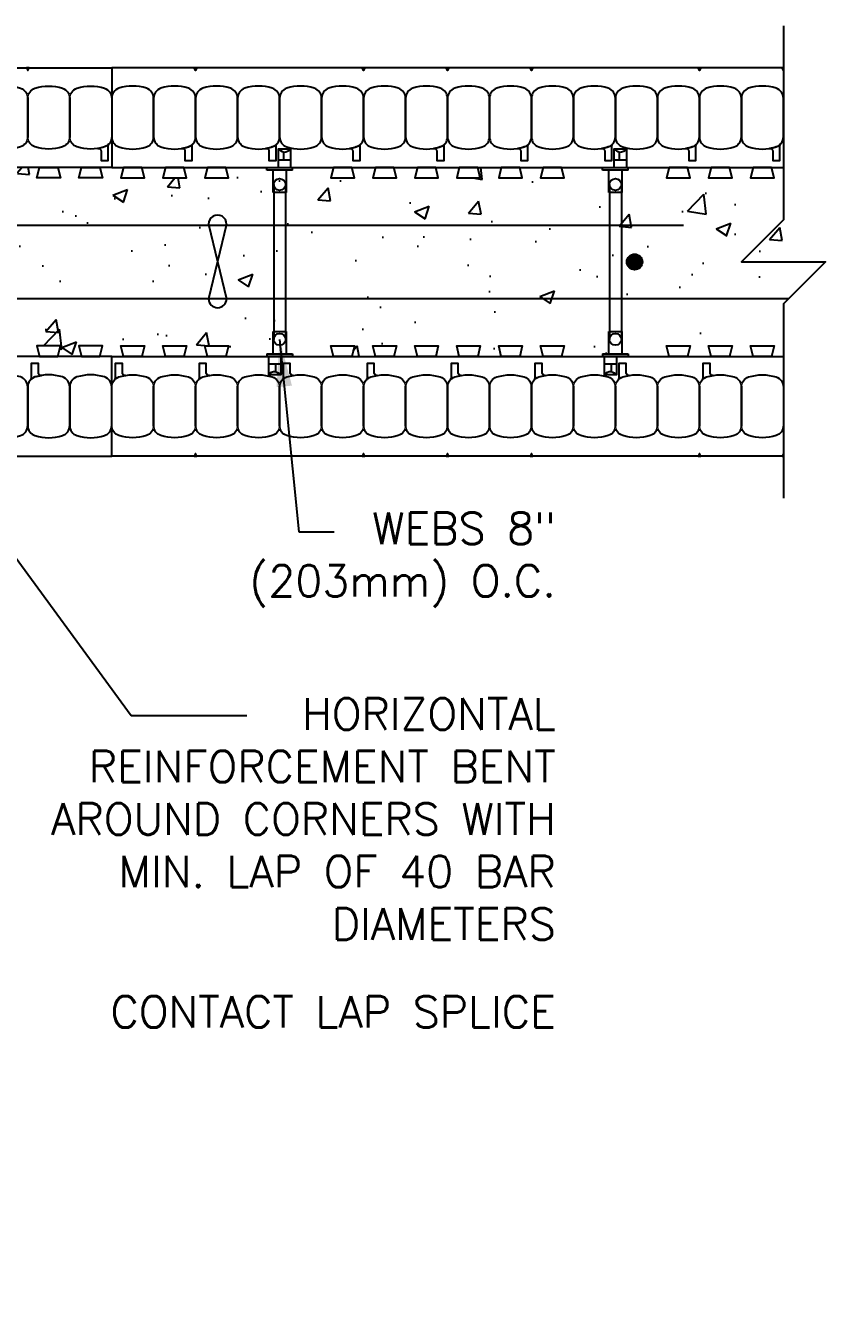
# Model space of a CAD drawing. Header units: inches. Extents: x 232.7 to 276, y 104.1 to 154.6.
# Drawn here: x 256.9 to 275.95, y 120.95 to 151.52 of the extents above; entities that cross this region are included whole.
import ezdxf

# ---------------------------------------------------------------- set-up
doc = ezdxf.new("R2010")
doc.units = ezdxf.units.IN
doc.header["$LTSCALE"] = 0.5
doc.header["$MEASUREMENT"] = 0
for name, color, linetype in [('HATCH', 12, 'Continuous'), ('line25', 2, 'Continuous'), ('LINE3', 3, 'Continuous'), ('LINE50', 5, 'Continuous'), ('LINE65', 3, 'Continuous'), ('LINE9', 9, 'Continuous'), ('TEXT', 4, 'Continuous')]:
    doc.layers.add(name, color=color, linetype=linetype)
doc.styles.add('DIM', font='romans.shx', dxfattribs={"width": 0.7})
doc.styles.add('ROMANS', font='romans.shx', dxfattribs={"height": 0.75})
doc.dimstyles.new('ext_12', dxfattribs={"dimscale": 12, "dimtxt": 0.09375, "dimasz": 0.09375, "dimexe": 0.09375, "dimexo": 0.0625, "dimgap": 0.0625, "dimtad": 1, "dimdec": 1, "dimzin": 2, "dimdsep": 46, "dimlunit": 4, "dimtxsty": 'DIM', "dimcen": 0.09, "dimdle": 0.09375, "dimclrt": 4, "dimadec": 0, "dimazin": 0, "dimtfac": 1, "dimtdec": 1, "dimtmove": 2, "dimatfit": 3, "dimfxl": 0, "dimfrac": 2, "dimtolj": 1, "dimtzin": 0, "dimarcsym": 0})

# ---------------------------------------------------------------- blocks, each defined once
blk = doc.blocks.new('WEB_4_CENTRE_TOP')
for p, q in [((3.688, 0.141), (0, 0.141)), ((3.688, -0.141), (0, -0.141))]:
    blk.add_line(p, q)
for centre in [(0, 0), (3.688, 0)]:
    blk.add_circle(centre, 0.141)
blk = doc.blocks.new('FSP')
for p, q in [((-0.156, 0.19, 0.274), (-0.156, -0.344, 0.274)), ((0.156, 0.19, 0.274), (-0.156, 0.19, 0.274)), ((0.156, -0.344, 0.274), (0.156, 0.19, 0.274)), ((0.305, -0.344, 0.274), (-0.305, -0.344, 0.274)), ((-0.305, -0.344, 0.274), (-0.305, -0.406, 0.274)), ((-0.305, -0.406, 0.274), (0.305, -0.406, 0.274)), ((0.305, -0.344, 0.274), (0.305, -0.406, 0.274))]:
    blk.add_line(p, q)
at = {"color": 12}
for p, q in [((-0.035, -0.587), (0.268, -0.587)), ((0.1, -0.587), (0.1, -0.762))]:
    blk.add_line(p, q, dxfattribs=at)
blk.add_lwpolyline([(-0.035, -0.406), (0.268, -0.406), (0.268, -0.837), (-0.035, -0.837)], close=True)
for centre, radius, start, end in [((0.723, -2.047), 1.428, 115.8466, 122.064), ((0.089, -1.011), 0.25, 44.3101, 87.3922)]:
    blk.add_arc(centre, radius, start, end, dxfattribs=at)

msp = doc.modelspace()

# ---------------------------------------------------------------- hatches: boundary and pattern name
at = {"layer": 'HATCH'}
h = msp.add_hatch(dxfattribs=at)
h.set_pattern_fill('AR-CONC', color=256, scale=0.5, style=0)
h.set_pattern_definition([(50, (50.4014, -15.2704), (3.5863, -0.31376), [0.375, -4.125]), (355, (50.4014, -15.2704), (-0.693757, 3.76096), [0.3, -3.3]), (100.4514, (50.7003, -15.2965), (2.892547, 3.447198), [0.3187, -3.50571]), (46.1842, (50.4014, -14.2704), (5.336205, -0.827595), [0.5625, -6.1875]), (96.6356, (50.846, -14.3393), (4.67331, 4.87059), [0.47805, -5.25856]), (351.1842, (50.4014, -14.2704), (4.67331, 4.87059), [0.45, -4.95]), (21, (50.9014, -14.5204), (2.984535, -2.013094), [0.375, -4.125]), (326, (50.9014, -14.5204), (1.216577, 3.62575), [0.3, -3.3]), (71.4514, (51.15, -14.688), (4.201113, 1.612652), [0.3187, -3.50571]), (37.5, (50.4014, -15.2704), (0.060799, 1.664469), [0, -3.26, 0, -3.35, 0, -3.3125]), (7.5, (50.4014, -15.2704), (1.315348, 1.972059), [0, -1.91, 0, -3.185, 0, -1.2625]), (327.5, (49.2864, -15.2704), (2.669112, -0.1127744), [0, -1.25, 0, -3.9, 0, -5.175]), (317.5, (48.7864, -15.2704), (2.91593, 0.500525), [0, -1.625, 0, -2.59, 0, -3.675])])
h.paths.add_polyline_path([(274.9522, 148.1429), (274.671, 148.1429), (274.7333, 147.8929), (274.171, 147.8929), (274.2333, 148.1429), (273.671, 148.1429), (273.7333, 147.8929), (273.171, 147.8929), (273.2333, 148.1429), (272.671, 148.1429), (272.7333, 147.8929), (272.171, 147.8929), (272.2333, 148.1429), (269.671, 148.1429), (269.7333, 147.8929), (269.171, 147.8929), (269.2333, 148.1429), (268.671, 148.1429), (268.7333, 147.8929), (268.171, 147.8929), (268.2333, 148.1429), (267.671, 148.1429), (267.7333, 147.8929), (267.171, 147.8929), (267.2333, 148.1429), (266.671, 148.1429), (266.7333, 147.8929), (266.171, 147.8929), (266.2333, 148.1429), (265.671, 148.1429), (265.7333, 147.8929), (265.171, 147.8929), (265.2333, 148.1429), (264.671, 148.1429), (264.7333, 147.8929), (264.171, 147.8929), (264.2333, 148.1429), (261.671, 148.1429), (261.7333, 147.8929), (261.171, 147.8929), (261.2333, 148.1429), (260.671, 148.1429), (260.7333, 147.8929), (260.171, 147.8929), (260.2333, 148.1429), (259.671, 148.1429), (259.7333, 147.8929), (259.171, 147.8929), (259.2333, 148.1429), (258.9522, 148.1429), (258.671, 148.1429), (258.7333, 147.8929), (258.171, 147.8929), (258.2333, 148.1429), (257.671, 148.1429), (257.7333, 147.8929), (257.171, 147.8929), (257.2333, 148.1429), (256.671, 148.1429), (256.7333, 147.8929), (256.171, 147.8929), (256.2333, 148.1429), (253.671, 148.1429), (253.7333, 147.8929), (253.171, 147.8929), (253.2333, 148.1429), (252.671, 148.1429), (252.7333, 147.8929), (252.171, 147.8929), (252.2333, 148.1429), (251.671, 148.1429), (251.7333, 147.8929), (251.171, 147.8929), (251.2333, 148.1429), (250.671, 148.1429), (250.7333, 147.8929), (250.171, 147.8929), (250.2333, 148.1429), (249.671, 148.1429), (249.7333, 147.8929), (249.171, 147.8929), (249.2333, 148.1429), (248.671, 148.1429), (248.7333, 147.8929), (248.171, 147.8929), (248.2333, 148.1429), (246.4327, 148.1429, 0.4065419), (245.7022, 147.3934), (245.7022, 145.6118), (245.9522, 145.6741), (245.9522, 145.1118), (245.7022, 145.1741), (245.7022, 144.6118), (245.9522, 144.6741), (245.9522, 144.1118), (245.7022, 144.1741), (245.7022, 143.6118), (245.9522, 143.6741), (245.9522, 143.1118), (245.7022, 143.1741), (245.7022, 142.6118), (245.9522, 142.6741), (245.9522, 142.1118), (245.7022, 142.1741), (245.7022, 141.6118), (245.9522, 141.6741), (245.9522, 141.1118), (245.7022, 141.1741), (245.7022, 140.6118), (245.9522, 140.6741), (245.9522, 140.1118), (245.7022, 140.1741), (245.7022, 137.6118), (245.9522, 137.6741), (245.9522, 137.1118), (245.7022, 137.1741), (245.7022, 136.6118), (245.9522, 136.6741), (245.9522, 136.1118), (245.7022, 136.1741), (245.7022, 135.6118), (245.9522, 135.6741), (245.9522, 135.1118), (245.7022, 135.1741), (245.7022, 134.6118), (245.9522, 134.6741), (245.9522, 134.1118), (245.7022, 134.1741), (245.7022, 133.6118), (245.9522, 133.6741), (245.9522, 133.1118), (245.7022, 133.1741), (245.7022, 132.6118), (245.9522, 132.6741), (245.9522, 132.1118), (245.7022, 132.1741), (245.7022, 129.6118), (245.9522, 129.6741), (245.9522, 129.1118), (245.7022, 129.1741), (245.7022, 128.6118), (245.9522, 128.6741), (245.9522, 128.1118), (245.7022, 128.1741), (245.7022, 127.6118), (245.9522, 127.6741), (245.9522, 127.1118), (245.7022, 127.1741), (245.7022, 126.6118), (245.9522, 126.6741), (245.9522, 126.1118), (245.7022, 126.1741), (245.7022, 125.6118), (245.9522, 125.6741), (245.9522, 125.1118), (245.7022, 125.1741), (245.7022, 124.6118), (245.9522, 124.6741), (245.9522, 124.1118), (245.7022, 124.1741), (245.7022, 121.6118), (245.9522, 121.6741), (245.9522, 121.1118), (245.7022, 121.1741), (245.7022, 120.6118), (245.9522, 120.6741), (245.9522, 120.1118), (245.7022, 120.1741), (245.7022, 119.6118), (245.9522, 119.6741), (245.9522, 119.1118), (245.7022, 119.1741), (245.7022, 118.8929), (245.7022, 118.6118), (245.9522, 118.6741), (245.9522, 118.1118), (245.7022, 118.1741), (245.7022, 117.6118), (245.9522, 117.6741), (245.9522, 117.1118), (245.7022, 117.1741), (245.7022, 116.6118), (245.9522, 116.6741), (245.9522, 116.1118), (245.7022, 116.1741), (245.7022, 113.6118), (245.9522, 113.6741), (245.9522, 113.1118), (245.7022, 113.1741), (245.7022, 112.6118), (245.9522, 112.6741), (245.9522, 112.1118), (245.7022, 112.1741), (245.7022, 111.6118), (245.9522, 111.6741), (245.9522, 111.1118), (245.7022, 111.1741), (245.7022, 110.8929), (250.2022, 110.8929), (250.2022, 111.1741), (249.9522, 111.1118), (249.9522, 111.6741), (250.2022, 111.6118), (250.2022, 112.1741), (249.9522, 112.1118), (249.9522, 112.6741), (250.2022, 112.6118), (250.2022, 113.1741), (249.9522, 113.1118), (249.9522, 113.6741), (250.2022, 113.6118), (250.2022, 116.1741), (249.9522, 116.1118), (249.9522, 116.6741), (250.2022, 116.6118), (250.2022, 117.1741), (249.9522, 117.1118), (249.9522, 117.6741), (250.2022, 117.6118), (250.2022, 118.1741), (249.9522, 118.1118), (249.9522, 118.6741), (250.2022, 118.6118), (250.2022, 118.8929), (250.2022, 119.1741), (249.9522, 119.1118), (249.9522, 119.6741), (250.2022, 119.6118), (250.2022, 120.1741), (249.9522, 120.1118), (249.9522, 120.6741), (250.2022, 120.6118), (250.2022, 121.1741), (249.9522, 121.1118), (249.9522, 121.6741), (250.2022, 121.6118), (250.2022, 124.1741), (249.9522, 124.1118), (249.9522, 124.6741), (250.2022, 124.6118), (250.2022, 125.1741), (249.9522, 125.1118), (249.9522, 125.6741), (250.2022, 125.6118), (250.2022, 126.1741), (249.9522, 126.1118), (249.9522, 126.6741), (250.2022, 126.6118), (250.2022, 127.1741), (249.9522, 127.1118), (249.9522, 127.6741), (250.2022, 127.6118), (250.2022, 128.1741), (249.9522, 128.1118), (249.9522, 128.6741), (250.2022, 128.6118), (250.2022, 129.1741), (249.9522, 129.1118), (249.9522, 129.6741), (250.2022, 129.6118), (250.2022, 132.1741), (249.9522, 132.1118), (249.9522, 132.6741), (250.2022, 132.6118), (250.2022, 133.1741), (249.9522, 133.1118), (249.9522, 133.6741), (250.2022, 133.6118), (250.2022, 134.1741), (249.9522, 134.1118), (249.9522, 134.6741), (250.2022, 134.6118), (250.2022, 135.1741), (249.9522, 135.1118), (249.9522, 135.6741), (250.2022, 135.6118), (250.2022, 136.1741), (249.9522, 136.1118), (249.9522, 136.6741), (250.2022, 136.6118), (250.2022, 137.1741), (249.9522, 137.1118), (249.9522, 137.6741), (250.2022, 137.6118), (250.2022, 142.3929, -0.4142136), (251.4522, 143.6429), (256.2333, 143.6429), (256.171, 143.8929), (256.7333, 143.8929), (256.671, 143.6429), (257.2333, 143.6429), (257.171, 143.8929), (257.7333, 143.8929), (257.671, 143.6429), (258.2333, 143.6429), (258.171, 143.8929), (258.7333, 143.8929), (258.671, 143.6429), (258.9522, 143.6429), (259.2333, 143.6429), (259.171, 143.8929), (259.7333, 143.8929), (259.671, 143.6429), (260.2333, 143.6429), (260.171, 143.8929), (260.7333, 143.8929), (260.671, 143.6429), (261.2333, 143.6429), (261.171, 143.8929), (261.7333, 143.8929), (261.671, 143.6429), (264.2333, 143.6429), (264.171, 143.8929), (264.7333, 143.8929), (264.671, 143.6429), (265.2333, 143.6429), (265.171, 143.8929), (265.7333, 143.8929), (265.671, 143.6429), (266.2333, 143.6429), (266.171, 143.8929), (266.7333, 143.8929), (266.671, 143.6429), (267.2333, 143.6429), (267.171, 143.8929), (267.7333, 143.8929), (267.671, 143.6429), (268.2333, 143.6429), (268.171, 143.8929), (268.7333, 143.8929), (268.671, 143.6429), (269.2333, 143.6429), (269.171, 143.8929), (269.7333, 143.8929), (269.671, 143.6429), (272.2333, 143.6429), (272.171, 143.8929), (272.7333, 143.8929), (272.671, 143.6429), (273.2333, 143.6429), (273.171, 143.8929), (273.7333, 143.8929), (273.671, 143.6429), (274.2333, 143.6429), (274.171, 143.8929), (274.7333, 143.8929), (274.671, 143.6429), (274.9522, 143.6429)])
h.paths.add_polyline_path([(271.3888, 145.8929, -1), (271.7638, 145.8929, -1)], flags=16)
h.paths.add_polyline_path([(255.2208, 145.8929, -1), (255.5958, 145.8929, -1)], flags=16)
h.paths.add_polyline_path([(248.1256, 145.8929, -1), (248.5006, 145.8929, -1)], flags=16)
h.paths.add_polyline_path([(248.1397, 138.4368, -1), (247.7647, 138.4368, -1)], flags=16)
h.paths.add_polyline_path([(248.1397, 122.2688, -1), (247.7647, 122.2688, -1)], flags=16)
at = {"layer": 'LINE3'}
msp.add_hatch(color=256, dxfattribs=at).paths.add_polyline_path([(271.5958, 145.8929, 1), (271.2208, 145.8929, 1)])

# ---------------------------------------------------------------- linework, layer by layer
at = {"layer": 'line25'}
for p, q in [((258.9522, 148.1429), (246.4327, 148.1429)), ((258.9522, 148.1429), (274.9522, 148.1429)), ((261.2588, 146.7926), (261.6887, 145.0179)), ((261.6887, 146.7926), (261.2588, 145.0179)), ((258.9522, 143.6429), (251.4522, 143.6429)), ((258.9522, 143.6429), (274.9522, 143.6429))]:
    msp.add_line(p, q, dxfattribs=at)
for points in [[(257.671, 148.1429), (257.7333, 147.8929), (257.171, 147.8929), (257.2333, 148.1429)], [(258.671, 148.1429), (258.7333, 147.8929), (258.171, 147.8929), (258.2333, 148.1429)], [(259.2333, 148.1429), (259.171, 147.8929), (259.7333, 147.8929), (259.671, 148.1429)], [(260.2333, 148.1429), (260.171, 147.8929), (260.7333, 147.8929), (260.671, 148.1429)], [(261.2333, 148.1429), (261.171, 147.8929), (261.7333, 147.8929), (261.671, 148.1429)], [(264.2333, 148.1429), (264.171, 147.8929), (264.7333, 147.8929), (264.671, 148.1429)], [(265.2333, 148.1429), (265.171, 147.8929), (265.7333, 147.8929), (265.671, 148.1429)], [(266.2333, 148.1429), (266.171, 147.8929), (266.7333, 147.8929), (266.671, 148.1429)], [(267.2333, 148.1429), (267.171, 147.8929), (267.7333, 147.8929), (267.671, 148.1429)], [(268.2333, 148.1429), (268.171, 147.8929), (268.7333, 147.8929), (268.671, 148.1429)], [(269.2333, 148.1429), (269.171, 147.8929), (269.7333, 147.8929), (269.671, 148.1429)], [(272.2333, 148.1429), (272.171, 147.8929), (272.7333, 147.8929), (272.671, 148.1429)], [(273.2333, 148.1429), (273.171, 147.8929), (273.7333, 147.8929), (273.671, 148.1429)], [(274.2333, 148.1429), (274.171, 147.8929), (274.7333, 147.8929), (274.671, 148.1429)], [(257.671, 143.6429), (257.7333, 143.8929), (257.171, 143.8929), (257.2333, 143.6429)], [(258.671, 143.6429), (258.7333, 143.8929), (258.171, 143.8929), (258.2333, 143.6429)], [(259.2333, 143.6429), (259.171, 143.8929), (259.7333, 143.8929), (259.671, 143.6429)], [(260.2333, 143.6429), (260.171, 143.8929), (260.7333, 143.8929), (260.671, 143.6429)], [(261.2333, 143.6429), (261.171, 143.8929), (261.7333, 143.8929), (261.671, 143.6429)], [(264.2333, 143.6429), (264.171, 143.8929), (264.7333, 143.8929), (264.671, 143.6429)], [(265.2333, 143.6429), (265.171, 143.8929), (265.7333, 143.8929), (265.671, 143.6429)], [(266.2333, 143.6429), (266.171, 143.8929), (266.7333, 143.8929), (266.671, 143.6429)], [(267.2333, 143.6429), (267.171, 143.8929), (267.7333, 143.8929), (267.671, 143.6429)], [(268.2333, 143.6429), (268.171, 143.8929), (268.7333, 143.8929), (268.671, 143.6429)], [(269.2333, 143.6429), (269.171, 143.8929), (269.7333, 143.8929), (269.671, 143.6429)], [(272.2333, 143.6429), (272.171, 143.8929), (272.7333, 143.8929), (272.671, 143.6429)], [(273.2333, 143.6429), (273.171, 143.8929), (273.7333, 143.8929), (273.671, 143.6429)], [(274.2333, 143.6429), (274.171, 143.8929), (274.7333, 143.8929), (274.671, 143.6429)]]:
    msp.add_lwpolyline(points, close=True, dxfattribs=at)
for centre, start, end in [((261.4738, 146.7926), 359.99999, 180), ((261.4738, 145.0179), 180, 360)]:
    msp.add_arc(centre, 0.2149, start, end, dxfattribs=at)
at = {"layer": 'LINE3'}
msp.add_line((275.0772, 145.0179), (252.5772, 145.0179), dxfattribs=at)
msp.add_circle((271.4083, 145.8929), 0.1875, dxfattribs=at)
at = {"layer": 'LINE50'}
for p, q in [((243.3272, 150.5179), (258.9522, 150.5179)), ((274.9522, 150.5179), (258.9522, 150.5179)), ((258.9522, 150.5179), (258.9522, 148.1429)), ((258.9522, 150.5179), (258.9522, 148.1429)), ((258.9522, 141.2679), (258.9522, 143.6429)), ((258.9522, 141.2679), (258.9522, 143.6429)), ((252.5772, 141.2679), (258.9522, 141.2679)), ((274.9522, 141.2679), (258.9522, 141.2679))]:
    msp.add_line(p, q, dxfattribs=at)
at = {"layer": 'LINE65', "flags": 128}
msp.add_lwpolyline([(247.0525, 121.2679), (247.0525, 144.2679), (247.0525, 144.2679, -0.4142136), (249.5525, 146.7679), (272.5772, 146.7679)], format="xyb", dxfattribs=at)
at = {"layer": 'LINE9'}
for points in [[(274.9522, 151.5179), (274.9522, 146.8929), (273.9522, 145.8929), (275.9522, 145.8929), (274.9522, 144.8929), (274.9522, 140.2679)], [(274.9522, 150.4535), (274.9209, 150.5179), (274.9522, 150.5179)], [(274.9522, 141.3324), (274.9209, 141.2679), (274.9522, 141.2679)]]:
    msp.add_lwpolyline(points, dxfattribs=at)
for points in [[(256.9209, 150.5179), (256.9522, 150.4535), (256.9834, 150.5179)], [(260.9834, 150.5179), (260.9522, 150.4535), (260.9209, 150.5179)], [(264.9834, 150.5179), (264.9522, 150.4535), (264.9209, 150.5179)], [(266.9834, 150.5179), (266.9522, 150.4535), (266.9209, 150.5179)], [(268.9834, 150.5179), (268.9522, 150.4535), (268.9209, 150.5179)], [(272.9834, 150.5179), (272.9522, 150.4535), (272.9209, 150.5179)], [(260.9834, 141.2679), (260.9522, 141.3324), (260.9209, 141.2679)], [(264.9834, 141.2679), (264.9522, 141.3324), (264.9209, 141.2679)], [(266.9834, 141.2679), (266.9522, 141.3324), (266.9209, 141.2679)], [(268.9834, 141.2679), (268.9522, 141.3324), (268.9209, 141.2679)], [(272.9834, 141.2679), (272.9522, 141.3324), (272.9209, 141.2679)]]:
    msp.add_lwpolyline(points, close=True, dxfattribs=at)
for points in [[(256.7791, 148.632, -0.1576708), (256.1252, 148.632, -0.3253046), (255.9522, 148.8699), (255.9522, 149.791, -0.3253046), (256.1252, 150.0289, -0.1576708), (256.7791, 150.0289, -0.3253046), (256.9522, 149.791), (256.9522, 148.8699, -0.3253046)], [(257.7791, 148.632, -0.1576708), (257.1252, 148.632, -0.3253046), (256.9522, 148.8699), (256.9522, 149.791, -0.3253046), (257.1252, 150.0289, -0.1576708), (257.7791, 150.0289, -0.3253046), (257.9522, 149.791), (257.9522, 148.8699, -0.3253046)], [(258.7791, 148.632, -0.1576708), (258.1252, 148.632, -0.3253046), (257.9522, 148.8699), (257.9522, 149.791, -0.3253046), (258.1252, 150.0289, -0.1576708), (258.7791, 150.0289, -0.3253046), (258.9522, 149.791), (258.9522, 148.8699, -0.3253046)], [(259.1252, 148.632, 0.1576708), (259.7791, 148.632, 0.3253046), (259.9522, 148.8699), (259.9522, 149.791, 0.3253046), (259.7791, 150.0289, 0.1576708), (259.1252, 150.0289, 0.3253046), (258.9522, 149.791), (258.9522, 148.8699, 0.3253046)], [(260.1252, 148.632, 0.1576708), (260.7791, 148.632, 0.3253046), (260.9522, 148.8699), (260.9522, 149.791, 0.3253046), (260.7791, 150.0289, 0.1576708), (260.1252, 150.0289, 0.3253046), (259.9522, 149.791), (259.9522, 148.8699, 0.3253046)], [(261.1252, 148.632, 0.1576708), (261.7791, 148.632, 0.3253046), (261.9522, 148.8699), (261.9522, 149.791, 0.3253046), (261.7791, 150.0289, 0.1576708), (261.1252, 150.0289, 0.3253046), (260.9522, 149.791), (260.9522, 148.8699, 0.3253046)], [(262.1252, 148.632, 0.1576708), (262.7791, 148.632, 0.3253046), (262.9522, 148.8699), (262.9522, 149.791, 0.3253046), (262.7791, 150.0289, 0.1576708), (262.1252, 150.0289, 0.3253046), (261.9522, 149.791), (261.9522, 148.8699, 0.3253046)], [(263.1252, 148.632, 0.1576708), (263.7791, 148.632, 0.3253046), (263.9522, 148.8699), (263.9522, 149.791, 0.3253046), (263.7791, 150.0289, 0.1576708), (263.1252, 150.0289, 0.3253046), (262.9522, 149.791), (262.9522, 148.8699, 0.3253046)], [(264.1252, 148.632, 0.1576708), (264.7791, 148.632, 0.3253046), (264.9522, 148.8699), (264.9522, 149.791, 0.3253046), (264.7791, 150.0289, 0.1576708), (264.1252, 150.0289, 0.3253046), (263.9522, 149.791), (263.9522, 148.8699, 0.3253046)], [(265.1252, 148.632, 0.1576708), (265.7791, 148.632, 0.3253046), (265.9522, 148.8699), (265.9522, 149.791, 0.3253046), (265.7791, 150.0289, 0.1576708), (265.1252, 150.0289, 0.3253046), (264.9522, 149.791), (264.9522, 148.8699, 0.3253046)], [(266.1252, 148.632, 0.1576708), (266.7791, 148.632, 0.3253046), (266.9522, 148.8699), (266.9522, 149.791, 0.3253046), (266.7791, 150.0289, 0.1576708), (266.1252, 150.0289, 0.3253046), (265.9522, 149.791), (265.9522, 148.8699, 0.3253046)], [(267.1252, 148.632, 0.1576708), (267.7791, 148.632, 0.3253046), (267.9522, 148.8699), (267.9522, 149.791, 0.3253046), (267.7791, 150.0289, 0.1576708), (267.1252, 150.0289, 0.3253046), (266.9522, 149.791), (266.9522, 148.8699, 0.3253046)], [(268.1252, 148.632, 0.1576708), (268.7791, 148.632, 0.3253046), (268.9522, 148.8699), (268.9522, 149.791, 0.3253046), (268.7791, 150.0289, 0.1576708), (268.1252, 150.0289, 0.3253046), (267.9522, 149.791), (267.9522, 148.8699, 0.3253046)], [(269.1252, 148.632, 0.1576708), (269.7791, 148.632, 0.3253046), (269.9522, 148.8699), (269.9522, 149.791, 0.3253046), (269.7791, 150.0289, 0.1576708), (269.1252, 150.0289, 0.3253046), (268.9522, 149.791), (268.9522, 148.8699, 0.3253046)], [(270.1252, 148.632, 0.1576708), (270.7791, 148.632, 0.3253046), (270.9522, 148.8699), (270.9522, 149.791, 0.3253046), (270.7791, 150.0289, 0.1576708), (270.1252, 150.0289, 0.3253046), (269.9522, 149.791), (269.9522, 148.8699, 0.3253046)], [(271.1252, 148.632, 0.1576708), (271.7791, 148.632, 0.3253046), (271.9522, 148.8699), (271.9522, 149.791, 0.3253046), (271.7791, 150.0289, 0.1576708), (271.1252, 150.0289, 0.3253046), (270.9522, 149.791), (270.9522, 148.8699, 0.3253046)], [(272.1252, 148.632, 0.1576708), (272.7791, 148.632, 0.3253046), (272.9522, 148.8699), (272.9522, 149.791, 0.3253046), (272.7791, 150.0289, 0.1576708), (272.1252, 150.0289, 0.3253046), (271.9522, 149.791), (271.9522, 148.8699, 0.3253046)], [(273.1252, 148.632, 0.1576708), (273.7791, 148.632, 0.3253046), (273.9522, 148.8699), (273.9522, 149.791, 0.3253046), (273.7791, 150.0289, 0.1576708), (273.1252, 150.0289, 0.3253046), (272.9522, 149.791), (272.9522, 148.8699, 0.3253046)], [(274.1252, 148.632, 0.1576708), (274.7791, 148.632, 0.3253046), (274.9522, 148.8699), (274.9522, 149.791, 0.3253046), (274.7791, 150.0289, 0.1576708), (274.1252, 150.0289, 0.3253046), (273.9522, 149.791), (273.9522, 148.8699, 0.3253046)], [(258.7791, 148.632, -0.0372667), (258.6254, 148.5947, -0.4630356), (258.6981, 148.533), (258.6981, 148.3114), (258.8689, 148.3114), (258.8689, 148.6575, -0.1890024), (258.8856, 148.7, -0.1284074)], [(260.7791, 148.632, -0.0372667), (260.6254, 148.5947, -0.4630356), (260.6981, 148.533), (260.6981, 148.3114), (260.8689, 148.3114), (260.8689, 148.6575, -0.1890024), (260.8856, 148.7, -0.1284074)], [(262.7791, 148.632, -0.0372667), (262.6254, 148.5947, -0.4630356), (262.6981, 148.533), (262.6981, 148.3114), (262.8689, 148.3114), (262.8689, 148.6575, -0.1890024), (262.8856, 148.7, -0.1284074)], [(264.7791, 148.632, -0.0372667), (264.6254, 148.5947, -0.4630356), (264.6981, 148.533), (264.6981, 148.3114), (264.8689, 148.3114), (264.8689, 148.6575, -0.1890024), (264.8856, 148.7, -0.1284074)], [(266.7791, 148.632, -0.0372667), (266.6254, 148.5947, -0.4630356), (266.6981, 148.533), (266.6981, 148.3114), (266.8689, 148.3114), (266.8689, 148.6575, -0.1890024), (266.8856, 148.7, -0.1284074)], [(268.7791, 148.632, -0.0372667), (268.6254, 148.5947, -0.4630356), (268.6981, 148.533), (268.6981, 148.3114), (268.8689, 148.3114), (268.8689, 148.6575, -0.1890024), (268.8856, 148.7, -0.1284074)], [(270.7791, 148.632, -0.0372667), (270.6254, 148.5947, -0.4630356), (270.6981, 148.533), (270.6981, 148.3114), (270.8689, 148.3114), (270.8689, 148.6575, -0.1890024), (270.8856, 148.7, -0.1284074)], [(272.7791, 148.632, -0.0372667), (272.6254, 148.5947, -0.4630356), (272.6981, 148.533), (272.6981, 148.3114), (272.8689, 148.3114), (272.8689, 148.6575, -0.1890024), (272.8856, 148.7, -0.1284074)], [(274.7791, 148.632, -0.0372667), (274.6254, 148.5947, -0.4630356), (274.6981, 148.533), (274.6981, 148.3114), (274.8689, 148.3114), (274.8689, 148.6575, -0.1890024), (274.8856, 148.7, -0.1284074)], [(257.1252, 143.1539, -0.0372667), (257.2789, 143.1912, -0.4630356), (257.2063, 143.2529), (257.2063, 143.4745), (257.0354, 143.4745), (257.0354, 143.1284, -0.1890024), (257.0188, 143.0859, -0.1284074)], [(259.1252, 143.1539, -0.0372667), (259.2789, 143.1912, -0.4630356), (259.2063, 143.2529), (259.2063, 143.4745), (259.0354, 143.4745), (259.0354, 143.1284, -0.1890024), (259.0188, 143.0859, -0.1284074)], [(261.1252, 143.1539, -0.0372667), (261.2789, 143.1912, -0.4630356), (261.2063, 143.2529), (261.2063, 143.4745), (261.0354, 143.4745), (261.0354, 143.1284, -0.1890024), (261.0188, 143.0859, -0.1284074)], [(263.1252, 143.1539, -0.0372667), (263.2789, 143.1912, -0.4630356), (263.2063, 143.2529), (263.2063, 143.4745), (263.0354, 143.4745), (263.0354, 143.1284, -0.1890024), (263.0188, 143.0859, -0.1284074)], [(265.1252, 143.1539, -0.0372667), (265.2789, 143.1912, -0.4630356), (265.2063, 143.2529), (265.2063, 143.4745), (265.0354, 143.4745), (265.0354, 143.1284, -0.1890024), (265.0188, 143.0859, -0.1284074)], [(267.1252, 143.1539, -0.0372667), (267.2789, 143.1912, -0.4630356), (267.2063, 143.2529), (267.2063, 143.4745), (267.0354, 143.4745), (267.0354, 143.1284, -0.1890024), (267.0188, 143.0859, -0.1284074)], [(269.1252, 143.1539, -0.0372667), (269.2789, 143.1912, -0.4630356), (269.2063, 143.2529), (269.2063, 143.4745), (269.0354, 143.4745), (269.0354, 143.1284, -0.1890024), (269.0188, 143.0859, -0.1284074)], [(271.1252, 143.1539, -0.0372667), (271.2789, 143.1912, -0.4630356), (271.2063, 143.2529), (271.2063, 143.4745), (271.0354, 143.4745), (271.0354, 143.1284, -0.1890024), (271.0188, 143.0859, -0.1284074)], [(273.1252, 143.1539, -0.0372667), (273.2789, 143.1912, -0.4630356), (273.2063, 143.2529), (273.2063, 143.4745), (273.0354, 143.4745), (273.0354, 143.1284, -0.1890024), (273.0188, 143.0859, -0.1284074)], [(256.7791, 143.1539, 0.1576708), (256.1252, 143.1539, 0.3253046), (255.9522, 142.916), (255.9522, 141.9949, 0.3253046), (256.1252, 141.757, 0.1576708), (256.7791, 141.757, 0.3253046), (256.9522, 141.9949), (256.9522, 142.916, 0.3253046)], [(257.7791, 143.1539, 0.1576708), (257.1252, 143.1539, 0.3253046), (256.9522, 142.916), (256.9522, 141.9949, 0.3253046), (257.1252, 141.757, 0.1576708), (257.7791, 141.757, 0.3253046), (257.9522, 141.9949), (257.9522, 142.916, 0.3253046)], [(258.7791, 143.1539, 0.1576708), (258.1252, 143.1539, 0.3253046), (257.9522, 142.916), (257.9522, 141.9949, 0.3253046), (258.1252, 141.757, 0.1576708), (258.7791, 141.757, 0.3253046), (258.9522, 141.9949), (258.9522, 142.916, 0.3253046)], [(259.1252, 143.1539, -0.1576708), (259.7791, 143.1539, -0.3253046), (259.9522, 142.916), (259.9522, 141.9949, -0.3253046), (259.7791, 141.757, -0.1576708), (259.1252, 141.757, -0.3253046), (258.9522, 141.9949), (258.9522, 142.916, -0.3253046)], [(260.1252, 143.1539, -0.1576708), (260.7791, 143.1539, -0.3253046), (260.9522, 142.916), (260.9522, 141.9949, -0.3253046), (260.7791, 141.757, -0.1576708), (260.1252, 141.757, -0.3253046), (259.9522, 141.9949), (259.9522, 142.916, -0.3253046)], [(261.1252, 143.1539, -0.1576708), (261.7791, 143.1539, -0.3253046), (261.9522, 142.916), (261.9522, 141.9949, -0.3253046), (261.7791, 141.757, -0.1576708), (261.1252, 141.757, -0.3253046), (260.9522, 141.9949), (260.9522, 142.916, -0.3253046)], [(262.1252, 143.1539, -0.1576708), (262.7791, 143.1539, -0.3253046), (262.9522, 142.916), (262.9522, 141.9949, -0.3253046), (262.7791, 141.757, -0.1576708), (262.1252, 141.757, -0.3253046), (261.9522, 141.9949), (261.9522, 142.916, -0.3253046)], [(263.1252, 143.1539, -0.1576708), (263.7791, 143.1539, -0.3253046), (263.9522, 142.916), (263.9522, 141.9949, -0.3253046), (263.7791, 141.757, -0.1576708), (263.1252, 141.757, -0.3253046), (262.9522, 141.9949), (262.9522, 142.916, -0.3253046)], [(264.1252, 143.1539, -0.1576708), (264.7791, 143.1539, -0.3253046), (264.9522, 142.916), (264.9522, 141.9949, -0.3253046), (264.7791, 141.757, -0.1576708), (264.1252, 141.757, -0.3253046), (263.9522, 141.9949), (263.9522, 142.916, -0.3253046)], [(265.1252, 143.1539, -0.1576708), (265.7791, 143.1539, -0.3253046), (265.9522, 142.916), (265.9522, 141.9949, -0.3253046), (265.7791, 141.757, -0.1576708), (265.1252, 141.757, -0.3253046), (264.9522, 141.9949), (264.9522, 142.916, -0.3253046)], [(266.1252, 143.1539, -0.1576708), (266.7791, 143.1539, -0.3253046), (266.9522, 142.916), (266.9522, 141.9949, -0.3253046), (266.7791, 141.757, -0.1576708), (266.1252, 141.757, -0.3253046), (265.9522, 141.9949), (265.9522, 142.916, -0.3253046)], [(267.1252, 143.1539, -0.1576708), (267.7791, 143.1539, -0.3253046), (267.9522, 142.916), (267.9522, 141.9949, -0.3253046), (267.7791, 141.757, -0.1576708), (267.1252, 141.757, -0.3253046), (266.9522, 141.9949), (266.9522, 142.916, -0.3253046)], [(268.1252, 143.1539, -0.1576708), (268.7791, 143.1539, -0.3253046), (268.9522, 142.916), (268.9522, 141.9949, -0.3253046), (268.7791, 141.757, -0.1576708), (268.1252, 141.757, -0.3253046), (267.9522, 141.9949), (267.9522, 142.916, -0.3253046)], [(269.1252, 143.1539, -0.1576708), (269.7791, 143.1539, -0.3253046), (269.9522, 142.916), (269.9522, 141.9949, -0.3253046), (269.7791, 141.757, -0.1576708), (269.1252, 141.757, -0.3253046), (268.9522, 141.9949), (268.9522, 142.916, -0.3253046)], [(270.1252, 143.1539, -0.1576708), (270.7791, 143.1539, -0.3253046), (270.9522, 142.916), (270.9522, 141.9949, -0.3253046), (270.7791, 141.757, -0.1576708), (270.1252, 141.757, -0.3253046), (269.9522, 141.9949), (269.9522, 142.916, -0.3253046)], [(271.1252, 143.1539, -0.1576708), (271.7791, 143.1539, -0.3253046), (271.9522, 142.916), (271.9522, 141.9949, -0.3253046), (271.7791, 141.757, -0.1576708), (271.1252, 141.757, -0.3253046), (270.9522, 141.9949), (270.9522, 142.916, -0.3253046)], [(272.1252, 143.1539, -0.1576708), (272.7791, 143.1539, -0.3253046), (272.9522, 142.916), (272.9522, 141.9949, -0.3253046), (272.7791, 141.757, -0.1576708), (272.1252, 141.757, -0.3253046), (271.9522, 141.9949), (271.9522, 142.916, -0.3253046)], [(273.1252, 143.1539, -0.1576708), (273.7791, 143.1539, -0.3253046), (273.9522, 142.916), (273.9522, 141.9949, -0.3253046), (273.7791, 141.757, -0.1576708), (273.1252, 141.757, -0.3253046), (272.9522, 141.9949), (272.9522, 142.916, -0.3253046)], [(274.1252, 143.1539, -0.1576708), (274.7791, 143.1539, -0.3253046), (274.9522, 142.916), (274.9522, 141.9949, -0.3253046), (274.7791, 141.757, -0.1576708), (274.1252, 141.757, -0.3253046), (273.9522, 141.9949), (273.9522, 142.916, -0.3253046)]]:
    msp.add_lwpolyline(points, format="xyb", close=True, dxfattribs=at)

# ---------------------------------------------------------------- block references
at = {"layer": 'LINE9', "xscale": -1, "rotation": 180}
for p in [(262.9522, 147.7369), (270.9522, 147.7369)]:
    msp.add_blockref('FSP', p, dxfattribs=at)
at = {"layer": 'LINE9', "rotation": 90}
for p in [(262.9522, 144.0489), (270.9522, 144.0489)]:
    msp.add_blockref('WEB_4_CENTRE_TOP', p, dxfattribs=at)
at = {"layer": 'LINE9', "xscale": -1}
for p in [(262.9522, 144.0489), (270.9522, 144.0489)]:
    msp.add_blockref('FSP', p, dxfattribs=at)

# ---------------------------------------------------------------- texts
at = {"layer": 'TEXT', "char_height": 0.75, "attachment_point": 6, "style": 'ROMANS'}
for s, insert, width in [('WEBS 8" (203mm) O.C.', (269.5309, 138.7997), 8.560952), ('HORIZONTAL REINFORCEMENT BENT AROUND CORNERS WITH MIN. LAP OF 40 BAR DIAMETERS', (269.5309, 132.6292), 13.685854), ('CONTACT LAP SPLICE', (269.5309, 128.0369), 13.685854)]:
    msp.add_mtext(s, dxfattribs=dict(at, insert=insert, width=width))

# ---------------------------------------------------------------- leaders
at = {"layer": 'TEXT'}
for points in [[(250.8737, 146.7679), (259.4162, 135.0914), (262.1757, 135.0914)], [(262.9522, 144.0489), (263.4065, 139.4627), (264.2506, 139.4627)]]:
    msp.add_leader(points, dimstyle='ext_12', dxfattribs=at)

doc.saveas('drawing.dxf')
